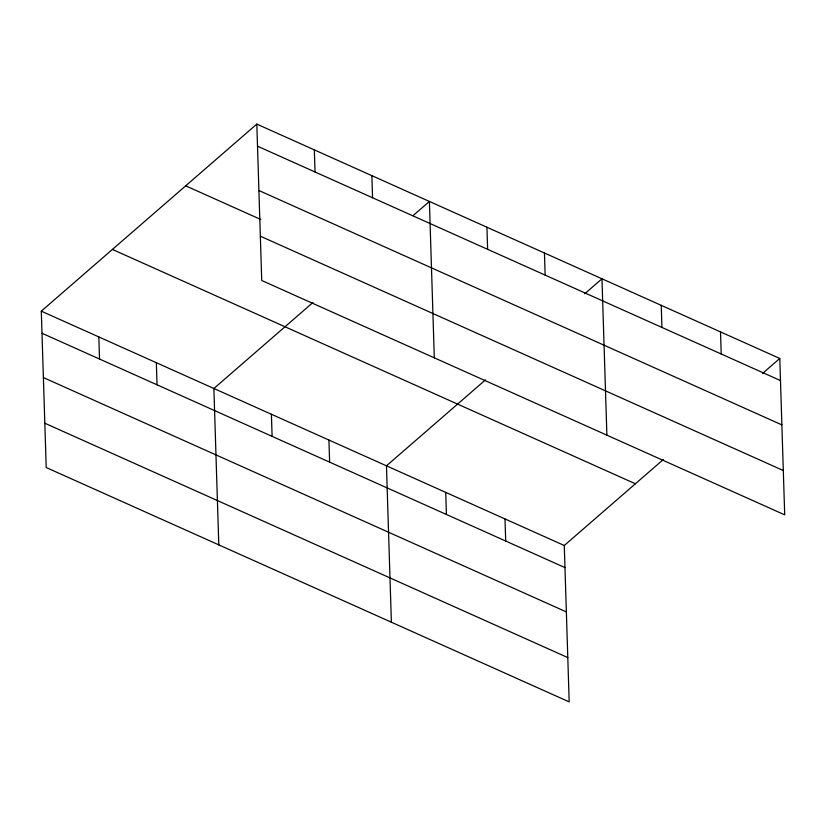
<?xml version="1.0" encoding="UTF-8"?>
<svg xmlns="http://www.w3.org/2000/svg" width="826" height="826" viewBox="0 0 826 826"><rect width="100%" height="100%" fill="white"/><g stroke="black" fill="none" stroke-linecap="round" stroke-linejoin="round"><path stroke-width="1.24" d="M663.35 459.514L564.272 545.501L569.186 701.893L46.215 467.537L41.3 311.154L256.814 124.106L779.785 358.463L784.7 514.846L261.728 280.499L256.814 124.106M312.961 302.502L213.882 388.488L218.797 544.871M413.052 215.627L429.396 201.451L434.311 357.834M485.543 379.836L386.465 465.823L391.379 622.205M584.674 293.798L601.978 278.785L606.893 435.168M762.491 373.476L779.785 358.463M257.505 146.202L780.477 380.559M258.899 190.517L781.871 424.874M185.695 185.829L260.83 219.499M260.335 236.184L783.306 470.531M112.419 249.431L635.39 483.778M41.3 311.154L564.272 545.501M41.992 333.25L564.963 567.596M43.386 377.565L566.357 611.911M44.821 423.222L567.792 657.579M720.52 331.907L721.212 354.003M661.244 305.341L661.936 327.437M544.448 253.004L545.139 275.099M505.006 518.945L505.698 541.04M486.917 227.222L487.619 249.318M445.73 492.379L446.422 514.474M371.865 175.67L372.567 197.765M328.934 440.041L329.626 462.137M314.345 149.888L315.036 171.984M271.403 414.27L272.105 436.365M156.351 362.707L157.043 384.802M98.831 336.925L99.523 359.021"/></g></svg>
